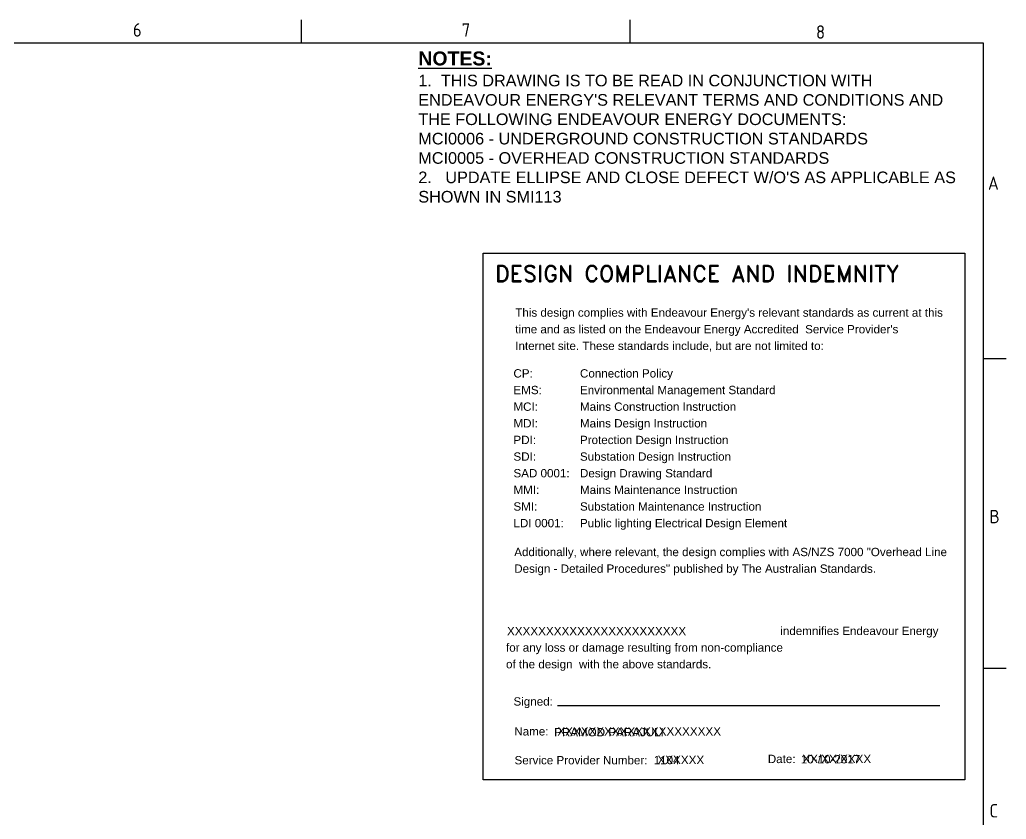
# Paper-space layout 'A2' of a CAD drawing. Header units: metres, sheet in millimetres. Extents: x -21 to 565, y 0 to 412.
# Drawn here: x 353 to 565.4, y 240.4 to 412.4 of the extents above; entities that cross this region are included whole.
import ezdxf
from ezdxf.enums import TextEntityAlignment as Align

# ---------------------------------------------------------------- set-up
doc = ezdxf.new("R2010")
doc.units = ezdxf.units.M
doc.layers.get('0').update_dxf_attribs({"color": 6})
doc.layers.add('Notes', color=7, linetype='Continuous')
doc.layers.add('SupportsUG_SP_EXT', color=7, linetype='Continuous')
doc.styles.add('Elec', font='romand__.ttf')
doc.styles.add('iecISOCP', font='isocp.shx')
doc.styles.get("Standard").update_dxf_attribs({"font": 'arial.ttf'})

# ---------------------------------------------------------------- blocks, each defined once
blk = doc.blocks.new('NOTE_DESIGN-COMPLIANCE')
blk.add_line((16, 16.01), (98.33, 16.01))
blk.add_lwpolyline([(0, 113.3), (103.74, 113.3), (103.74, 0), (0, 0)], close=True)
at = {"color": 7, "lineweight": -3, "style": 'Elec'}
blk.add_text('DESIGN COMPLIANCE AND INDEMNITY', height=3.5, dxfattribs=at).set_placement((2.6, 106.13), align=Align.BOTTOM_LEFT)
at = {"color": 7, "lineweight": -3}
for s, p in [('Signed:', (6.54, 17.75)), ('Name:', (6.71, 11.32)), ('PRAMOD PARAJULI', (15.29, 11.14)), ('Service Provider Number:', (6.76, 5.11)), ('1104', (36.73, 5.13)), ('Date: ', (61.29, 5.38)), ('10-10-2017', (68.4, 5.31))]:
    blk.add_text(s, height=1.79, dxfattribs=at).set_placement(p, align=Align.TOP_LEFT)
at = {"color": 7, "lineweight": -3, "char_height": 1.79, "line_spacing_factor": 1.2}
for s, insert, attachment_point in [("This design complies with Endeavour Energy's relevant standards as current at this \\Ptime and as listed on the Endeavour Energy Accredited  Service Provider's\\PInternet site. These standards include, but are not limited to:", (6.92, 92.16), 7), ('CP:^I^IConnection Policy\\PEMS:^I^IEnvironmental Management Standard\\PMCI:^I^IMains Construction Instruction\\PMDI:^I^IMains Design Instruction\\PPDI:^I^IProtection Design Instruction\\PSDI:^I^ISubstation Design Instruction\\PSAD 0001:^IDesign Drawing Standard\\PMMI:^I^IMains Maintenance Instruction\\PSMI:^I^ISubstation Maintenance Instruction\\PLDI 0001:^IPublic lighting Electrical Design Element ', (6.53, 88.36), 1), ('\\PAdditionally, where relevant, the design complies with AS/NZS 7000 "Overhead Line\\PDesign - Detailed Procedures" published by The Australian Standards.', (6.7, 53.5), 1), ('                                                                                     indemnifies Endeavour Energy \\Pfor any loss or damage resulting from non-compliance \\Pof the design  with the above standards.', (4.93, 32.94), 1)]:
    blk.add_mtext(s, dxfattribs=dict(at, insert=insert, attachment_point=attachment_point))
at = {"ltscale": 0.5}
blk.add_attdef('COMPANYNAME', (5.15, 31.1), '', height=1.8, dxfattribs=at)
blk = doc.blocks.new('A2_FRAME_TITLE')
at = {"layer": 'Notes', "color": 7}
for p, q in [((434.68, 407.42), (434.68, 412.42)), ((505.43, 407.42), (505.43, 412.42)), ((581.39, 339.5), (586.39, 339.5)), ((581.39, 272.85), (586.39, 272.85))]:
    blk.add_line(p, q, dxfattribs=at)
at = {"layer": 'Notes', "color": 3}
for p, q in [((165.29, 407.42), (581.39, 407.42)), ((581.39, 407.42), (581.39, 5))]:
    blk.add_line(p, q, dxfattribs=at)
blk.add_attdef('DRAFT_NUM', (24.44, 23.49), '', height=2.8, rotation=90)
at = {"layer": 'Notes', "color": 7, "style": 'iecISOCP'}
for s, p in [('6', (399.31, 407.92)), ('7', (470.06, 407.92)), ('8', (546.4, 407.47))]:
    blk.add_text(s, height=2.88, dxfattribs=at).set_placement(p, align=Align.BOTTOM_CENTER)
for s, p in [('A', (582.45, 377.26)), ('B', (582.77, 305.5)), ('C', (582.77, 242.18))]:
    blk.add_text(s, height=2.88, dxfattribs=at).set_placement(p, align=Align.MIDDLE_LEFT)
at = {"layer": 'Notes', "color": 7, "style": 'iecISOCP', "flags": 8}
blk.add_attdef('VERSION_NO', text='', height=2.5, rotation=90, dxfattribs=at).set_placement((154.95, 42.84), align=Align.MIDDLE_CENTER)
at = {"layer": 'Notes', "color": 7, "style": 'iecISOCP'}
for tag, p in [('CAP_NO', (274.43, 43.02)), ('IE_NUM', (274.43, 37.38)), ('GEN_WO', (217.74, 31.2)), ('HV_SWITCH', (274.43, 31.2)), ('OH_WO', (217.74, 25.1)), ('UBD_REF', (274.43, 25.1)), ('UG_WO', (217.74, 19.49)), ('GIS_MAP_No', (274.43, 19.49)), ('SUB_WO', (217.74, 13.64)), ('HV_OP_DIAG', (274.43, 13.64)), ('LGA', (274.43, 7.06))]:
    blk.add_attdef(tag, p, '', height=2.5, dxfattribs=at)
at = {"layer": 'Notes', "color": 2, "style": 'iecISOCP'}
for tag, p in [('T1', (441.71, 33.55)), ('T2', (441.71, 28.43)), ('T3', (441.71, 23.01)), ('T4', (441.4, 17.78)), ('T5', (441.4, 12.35)), ('T6', (441.4, 7.09))]:
    blk.add_attdef(tag, text='', height=3.5, dxfattribs=at).set_placement(p, align=Align.CENTER)
at = {"layer": 'Notes', "color": 7, "style": 'iecISOCP'}
for tag, p in [('scale', (324.78, 31.98)), ('DRAWN', (324.78, 24.31)), ('DATE', (324.78, 16.26)), ('DESIGN', (362.64, 8.29)), ('CHD', (324.78, 7.75))]:
    blk.add_attdef(tag, text='', height=2.5, dxfattribs=at).set_placement(p, align=Align.CENTER)
at = {"layer": 'Notes', "color": 4, "style": 'iecISOCP'}
blk.add_attdef('NUM', text='', height=7, dxfattribs=at).set_placement((549.94, 16.48), align=Align.CENTER)
at = {"layer": 'Notes', "color": 1, "style": 'iecISOCP'}
blk.add_attdef('REV', text='', height=5, dxfattribs=at).set_placement((576.56, 16.48), align=Align.CENTER)
at = {"layer": 'Notes', "color": 7, "style": 'iecISOCP'}
for tag, p in [('NS', (548.07, 7.5)), ('SHTS', (562.68, 7.5))]:
    blk.add_attdef(tag, text='', height=2.5, dxfattribs=at).set_placement(p, align=Align.MIDDLE)
at = {"layer": 'Notes', "style": 'iecISOCP'}
blk.add_attdef('ExportID', (4.99, 1.62), '', height=2.5, dxfattribs=at)
at = {"layer": 'Notes', "style": 'iecISOCP', "flags": 1}
for tag, p in [('ProjectType', (6.3, -8.26)), ('ProjectNumber', (23.01, -7.98)), ('DrawingNumber', (42.02, -7.98)), ('ProjectDescription', (60.75, -8.26)), ('ExportDate', (86.99, -8.34)), ('ExportUserName', (104.82, -7.69)), ('DesignerCompanyName', (128.16, -8.26)), ('GIS_SUCCESS', (157.54, -7.98)), ('CAD_SUCCESS', (175.98, -7.98)), ('Comments', (223.32, -8.34)), ('ExportCategories', (243.1, -8.34)), ('ExportAreaOfInterest', (260.42, -7.82))]:
    blk.add_attdef(tag, p, '', height=1, dxfattribs=at)
at = {"layer": 'Notes', "color": 7, "style": 'iecISOCP', "flags": 1}
blk.add_attdef('DEPOTCODE', (200.33, -8.34), '', height=1, dxfattribs=at)

psp = doc.layouts.new('A2')

# ---------------------------------------------------------------- block references
at = {"layer": 'Notes'}
ref = psp.add_blockref('NOTE_DESIGN-COMPLIANCE', (452.76, 248.85), dxfattribs=at)
ref.add_attrib('COMPANYNAME', 'XXXXXXXXXXXXXXXXXXXXXXX', (457.9, 279.95), dxfattribs={"layer": '0', "ltscale": 0.5, "height": 1.8})
ref.add_attrib('NAME', 'XXXXXXXXXXXXXXXXXXXXX', (468.76, 258.37), dxfattribs={"layer": '0', "ltscale": 0.5, "height": 1.8})
ref.add_attrib('SPN', 'XXXXXX', (490.3, 252.23), dxfattribs={"layer": '0', "ltscale": 0.5, "height": 1.8})
ref.add_attrib('DATE', 'XX/XX/XXXX', (521.49, 252.44), dxfattribs={"layer": '0', "ltscale": 0.5, "height": 1.8})
at = {"layer": 'SupportsUG_SP_EXT'}
psp.add_blockref('A2_FRAME_TITLE', (-21, 0), dxfattribs=at)

# ---------------------------------------------------------------- texts
at = {"layer": 'Notes', "insert": (438.81, 405.59), "char_height": 3, "width": 117.1902, "attachment_point": 1, "style": 'iecISOCP'}
psp.add_mtext("{\\fArial|b1|i0|c0|p34;\\LNOTES:\\P\\fArial|b0|i0|c0|p34;\\H0.8333X;\\l1.  THIS DRAWING IS TO BE READ IN CONJUNCTION WITH ENDEAVOUR ENERGY'S RELEVANT TERMS AND CONDITIONS AND THE FOLLOWING ENDEAVOUR ENERGY DOCUMENTS:\\PMCI0006 - UNDERGROUND CONSTRUCTION STANDARDS\\PMCI0005 - OVERHEAD CONSTRUCTION STANDARDS\\P2.   UPDATE ELLIPSE AND CLOSE DEFECT W/O'S AS APPLICABLE AS SHOWN IN SMI113}", dxfattribs=at)

doc.saveas('drawing.dxf')
